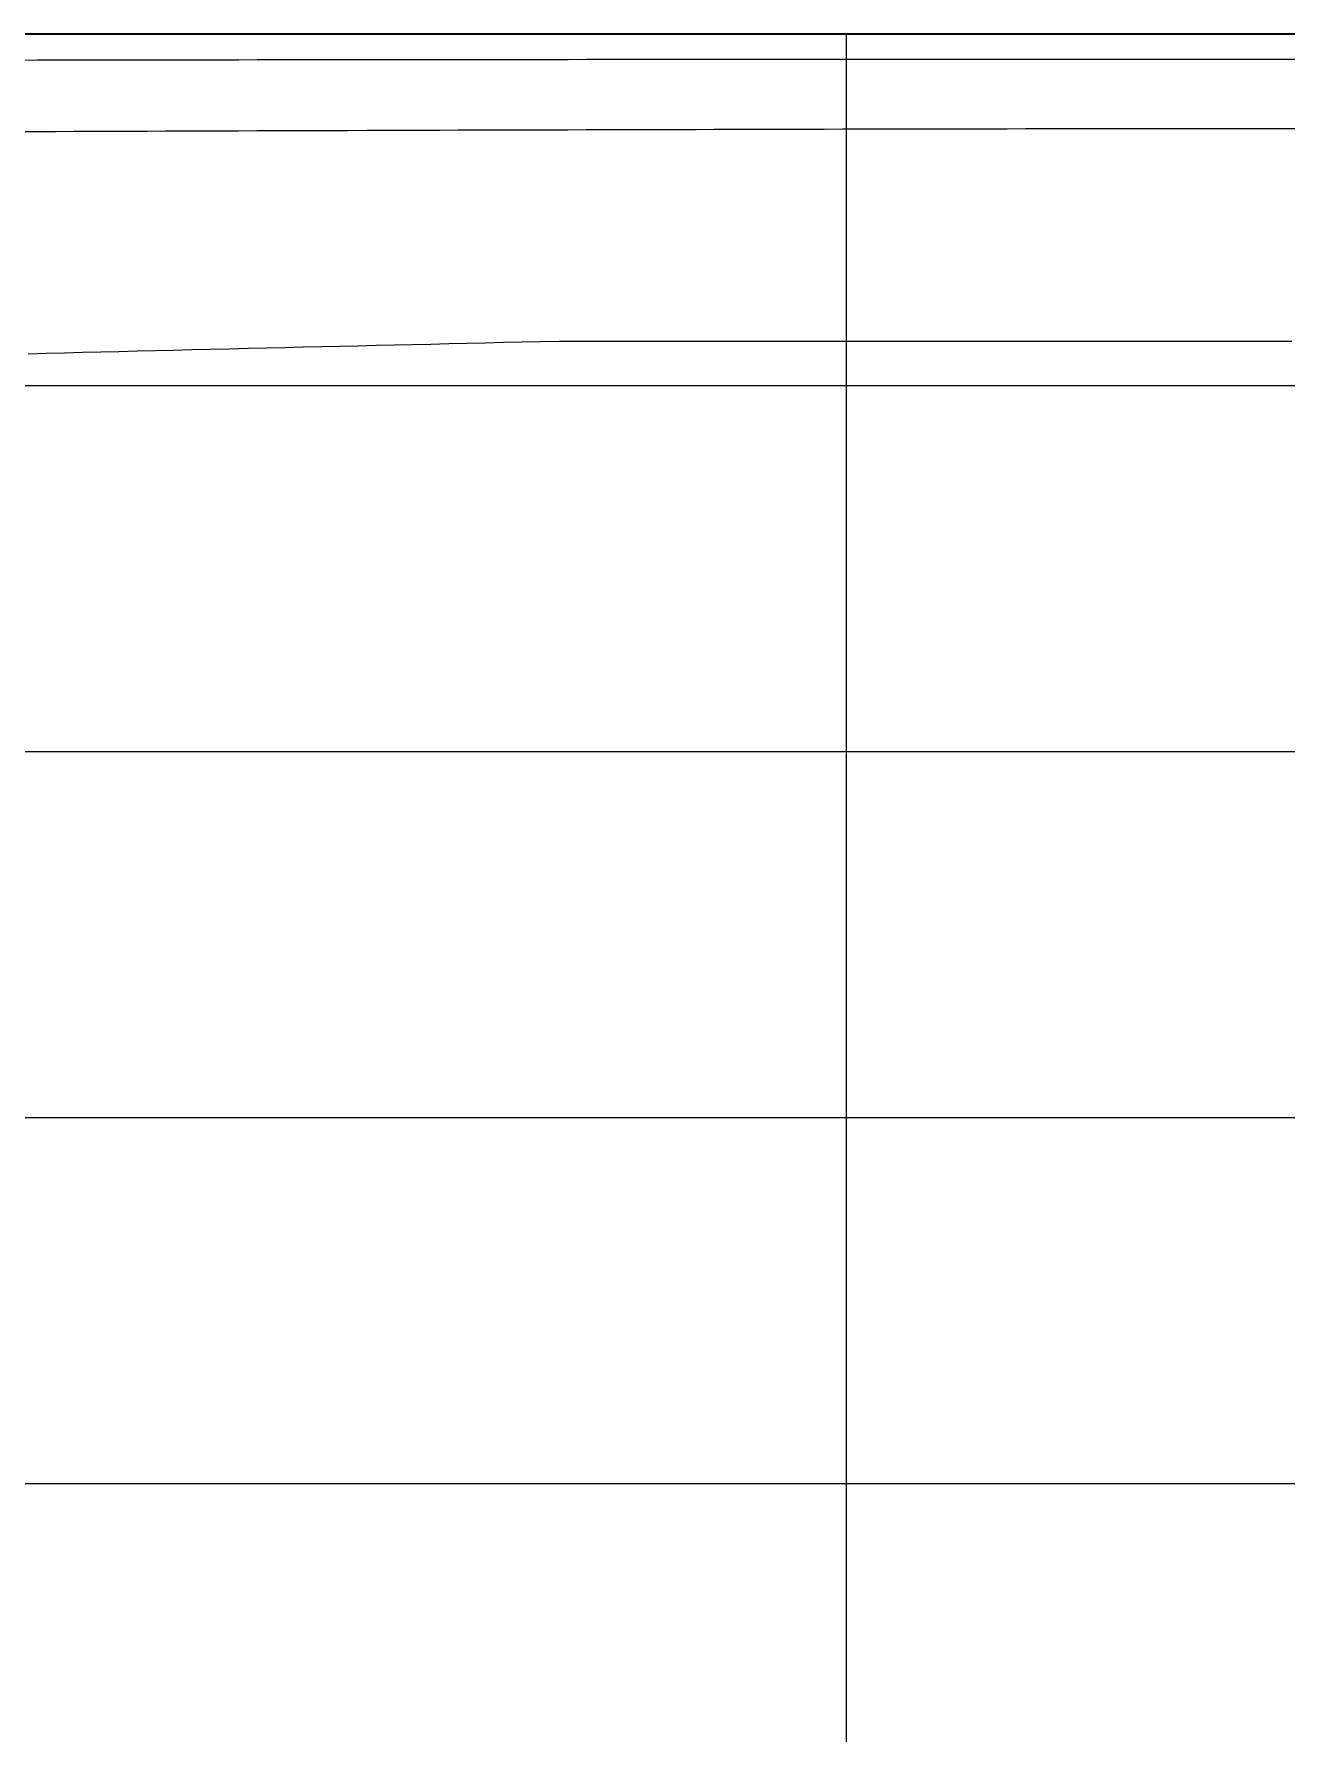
# Model space of a CAD drawing. Header units: millimetres. Extents: x 219888 to 472088, y 91183 to 209983.
# Drawn here: x 321583 to 328426, y 132056 to 141340 of the extents above; entities that cross this region are included whole.
import ezdxf

# ---------------------------------------------------------------- set-up
doc = ezdxf.new("R2010")
doc.units = ezdxf.units.MM
doc.layers.add('Waterlines', color=7, linetype='Continuous')
doc.layers.add('网格线和标注', color=7, linetype='Continuous')

msp = doc.modelspace()

# ---------------------------------------------------------------- linework, layer by layer
at = {"layer": 'Waterlines', "color": 135}
for points in [[(328484.744, 141339.696), (328384.724, 141339.696), (328284.734, 141339.696), (328184.754, 141339.696), (328084.724, 141339.696), (327984.754, 141339.696), (327884.674, 141339.696), (327784.664, 141339.696), (327684.654, 141339.696), (327584.734, 141339.696), (327484.744, 141339.696), (327384.644, 141339.696), (327284.734, 141339.696), (327184.794, 141339.696), (327084.644, 141339.696), (326984.664, 141339.696), (326884.624, 141339.696), (326784.654, 141339.696), (326684.644, 141339.696), (326584.624, 141339.696), (326484.694, 141339.696), (326384.604, 141339.696), (326284.594, 141339.696), (326184.614, 141339.696), (326084.654, 141339.696), (325984.664, 141339.696), (325884.584, 141339.696), (325784.674, 141339.696), (325684.564, 141339.696), (325584.624, 141339.696), (325484.584, 141339.696), (325384.554, 141339.696), (325284.574, 141339.696), (325184.564, 141339.696), (325084.594, 141339.696), (324984.644, 141339.696), (324884.534, 141339.696), (324784.554, 141339.696), (324684.454, 141339.696), (324584.524, 141339.696), (324484.534, 141339.696), (324384.534, 141339.696), (324284.434, 141339.696), (324184.454, 141339.696), (324084.424, 141339.696), (323984.394, 141339.696), (323884.404, 141339.696), (323784.374, 141339.696), (323684.454, 141339.696), (323584.374, 141339.696), (323484.344, 141339.696), (323384.444, 141339.696), (323284.384, 141339.696), (323184.414, 141339.696), (323084.404, 141339.696), (322984.324, 141339.696), (322884.374, 141339.696), (322784.374, 141339.696), (322684.354, 141339.696), (322584.304, 141339.696), (322484.404, 141339.696), (322384.344, 141339.696), (322284.354, 141339.696), (322184.484, 141339.696), (322084.424, 141339.696), (321984.284, 141339.696), (321884.314, 141339.696), (321784.304, 141339.696), (321684.234, 141339.696), (321584.274, 141339.696), (321484.214, 141339.696)], [(328488.184, 141339.696), (328388.114, 141339.696), (328288.114, 141339.696), (328188.014, 141339.696), (328088.004, 141339.696), (327987.974, 141339.696), (327887.884, 141339.696), (327787.874, 141339.696), (327687.814, 141339.696), (327587.804, 141339.696), (327487.734, 141339.696), (327387.754, 141339.696), (327287.664, 141339.696), (327187.674, 141339.696), (327087.644, 141339.696), (326987.584, 141339.696), (326887.564, 141339.696), (326787.534, 141339.696), (326687.414, 141339.696), (326587.374, 141339.696), (326487.424, 141339.696), (326387.294, 141339.696), (326287.254, 141339.696), (326187.284, 141339.696), (326087.154, 141339.696), (325987.204, 141339.696), (325887.174, 141339.696), (325787.134, 141339.696), (325686.994, 141339.696), (325587.074, 141339.696), (325487.014, 141339.696), (325386.874, 141339.696), (325286.834, 141339.696), (325186.924, 141339.696), (325086.924, 141339.696), (324986.724, 141339.696), (324886.764, 141339.696), (324786.654, 141339.696), (324686.754, 141339.696), (324586.564, 141339.696), (324486.664, 141339.696), (324386.534, 141339.696), (324286.494, 141339.696), (324186.364, 141339.696), (324086.334, 141339.696), (323986.524, 141339.696), (323886.314, 141339.696), (323786.384, 141339.696), (323686.254, 141339.696), (323586.204, 141339.696), (323486.174, 141339.696), (323386.234, 141339.696), (323286.054, 141339.696), (323185.994, 141339.696), (323086.104, 141339.696), (322985.944, 141339.696), (322885.924, 141339.696), (322786.004, 141339.696), (322685.954, 141339.696), (322585.814, 141339.696), (322485.804, 141339.696), (322385.824, 141339.696), (322285.754, 141339.696), (322185.694, 141339.696), (322085.654, 141339.696), (321985.584, 141339.696), (321885.574, 141339.696), (321785.544, 141339.696), (321685.504, 141339.696), (321585.444, 141339.696), (321485.454, 141339.696)], [(328494.734, 141339.696), (328394.644, 141339.696), (328294.624, 141339.696), (328194.464, 141339.696), (328094.364, 141339.696), (327994.234, 141339.696), (327894.144, 141339.696), (327794.054, 141339.696), (327693.974, 141339.696), (327593.924, 141339.696), (327493.834, 141339.696), (327393.854, 141339.696), (327293.594, 141339.696), (327193.554, 141339.696), (327093.584, 141339.696), (326993.324, 141339.696), (326893.324, 141339.696), (326793.224, 141339.696), (326693.084, 141339.696), (326593.114, 141339.696), (326492.944, 141339.696), (326392.864, 141339.696), (326292.854, 141339.696), (326192.724, 141339.696), (326092.614, 141339.696), (325992.544, 141339.696), (325892.374, 141339.696), (325792.334, 141339.696), (325692.294, 141339.696), (325592.264, 141339.696), (325492.094, 141339.696), (325391.944, 141339.696), (325291.884, 141339.696), (325191.854, 141339.696), (325091.734, 141339.696), (324991.744, 141339.696), (324891.454, 141339.696), (324791.404, 141339.696), (324691.434, 141339.696), (324591.344, 141339.696), (324491.194, 141339.696), (324391.164, 141339.696), (324291.014, 141339.696), (324190.934, 141339.696), (324090.744, 141339.696), (323990.864, 141339.696), (323890.654, 141339.696), (323790.534, 141339.696), (323690.564, 141339.696), (323590.404, 141339.696), (323490.304, 141339.696), (323390.264, 141339.696), (323290.114, 141339.696), (323190.134, 141339.696), (323090.024, 141339.696), (322989.994, 141339.696), (322889.854, 141339.696), (322789.694, 141339.696), (322689.614, 141339.696), (322589.524, 141339.696), (322489.394, 141339.696), (322389.204, 141339.696), (322289.244, 141339.696), (322189.184, 141339.696), (322089.124, 141339.696), (321988.954, 141339.696), (321888.844, 141339.696), (321788.834, 141339.696), (321688.764, 141339.696), (321588.744, 141339.696), (321488.494, 141339.696)], [(328491.034, 141339.696), (328390.914, 141339.696), (328290.954, 141339.696), (328191.084, 141339.696), (328090.984, 141339.696), (327990.994, 141339.696), (327890.974, 141339.696), (327790.974, 141339.696), (327690.984, 141339.696), (327590.934, 141339.696), (327490.914, 141339.696), (327391.034, 141339.696), (327290.984, 141339.696), (327190.984, 141339.696), (327090.994, 141339.696), (326990.924, 141339.696), (326890.864, 141339.696), (326790.914, 141339.696), (326690.934, 141339.696), (326590.994, 141339.696), (326490.944, 141339.696), (326391.074, 141339.696), (326290.894, 141339.696), (326190.854, 141339.696), (326090.934, 141339.696), (325990.984, 141339.696), (325890.884, 141339.696), (325790.964, 141339.696), (325690.884, 141339.696), (325590.914, 141339.696), (325490.874, 141339.696), (325390.844, 141339.696), (325290.764, 141339.696), (325190.914, 141339.696), (325090.804, 141339.696), (324990.874, 141339.696), (324890.804, 141339.696), (324790.884, 141339.696), (324690.894, 141339.696), (324590.894, 141339.696), (324490.744, 141339.696), (324390.914, 141339.696), (324290.694, 141339.696), (324190.764, 141339.696), (324090.704, 141339.696), (323990.784, 141339.696), (323890.814, 141339.696), (323790.784, 141339.696), (323690.794, 141339.696), (323590.874, 141339.696), (323490.714, 141339.696), (323390.784, 141339.696), (323290.844, 141339.696), (323190.824, 141339.696), (323090.674, 141339.696), (322990.764, 141339.696), (322890.784, 141339.696), (322790.784, 141339.696), (322690.724, 141339.696), (322590.674, 141339.696), (322490.834, 141339.696), (322390.614, 141339.696), (322290.854, 141339.696), (322190.734, 141339.696), (322090.674, 141339.696), (321990.714, 141339.696), (321890.674, 141339.696), (321790.634, 141339.696), (321690.484, 141339.696), (321590.354, 141339.696), (321490.204, 141339.696)], [(328497.904, 141339.696), (328397.914, 141339.696), (328297.914, 141339.696), (328197.864, 141339.696), (328097.834, 141339.696), (327997.894, 141339.696), (327897.824, 141339.696), (327797.764, 141339.696), (327697.844, 141339.696), (327597.734, 141339.696), (327497.764, 141339.696), (327397.694, 141339.696), (327297.664, 141339.696), (327197.694, 141339.696), (327097.654, 141339.696), (326997.624, 141339.696), (326897.554, 141339.696), (326797.514, 141339.696), (326697.594, 141339.696), (326597.524, 141339.696), (326497.454, 141339.696), (326397.474, 141339.696), (326297.424, 141339.696), (326197.554, 141339.696), (326097.534, 141339.696), (325997.324, 141339.696), (325897.394, 141339.696), (325797.354, 141339.696), (325697.384, 141339.696), (325597.414, 141339.696), (325497.274, 141339.696), (325397.224, 141339.696), (325297.334, 141339.696), (325197.264, 141339.696), (325097.164, 141339.696), (324997.144, 141339.696), (324897.154, 141339.696), (324797.074, 141339.696), (324697.134, 141339.696), (324597.114, 141339.696), (324497.084, 141339.696), (324397.094, 141339.696), (324297.134, 141339.696), (324196.944, 141339.696), (324097.004, 141339.696), (323996.994, 141339.696), (323896.864, 141339.696), (323796.964, 141339.696), (323696.874, 141339.696), (323596.954, 141339.696), (323496.824, 141339.696), (323396.904, 141339.696), (323296.894, 141339.696), (323196.894, 141339.696), (323096.754, 141339.696), (322996.654, 141339.696), (322896.784, 141339.696), (322796.744, 141339.696), (322696.714, 141339.696), (322596.694, 141339.696), (322496.614, 141339.696), (322396.624, 141339.696), (322296.714, 141339.696), (322196.604, 141339.696), (322096.604, 141339.696), (321996.564, 141339.696), (321896.614, 141339.696), (321796.454, 141339.696), (321696.484, 141339.696), (321596.464, 141339.696), (321496.494, 141339.696)], [(328505.994, 141339.696), (328405.954, 141339.696), (328305.804, 141339.696), (328205.804, 141339.696), (328105.804, 141339.696), (328005.544, 141339.696), (327905.554, 141339.696), (327805.404, 141339.696), (327705.424, 141339.696), (327605.284, 141339.696), (327505.294, 141339.696), (327405.174, 141339.696), (327305.084, 141339.696), (327204.984, 141339.696), (327104.994, 141339.696), (327004.874, 141339.696), (326904.834, 141339.696), (326804.724, 141339.696), (326704.734, 141339.696), (326604.674, 141339.696), (326504.564, 141339.696), (326404.564, 141339.696), (326304.504, 141339.696), (326204.254, 141339.696), (326104.234, 141339.696), (326004.164, 141339.696), (325904.254, 141339.696), (325804.044, 141339.696), (325703.934, 141339.696), (325603.854, 141339.696), (325503.814, 141339.696), (325403.674, 141339.696), (325303.644, 141339.696), (325203.584, 141339.696), (325103.514, 141339.696), (325003.484, 141339.696), (324903.304, 141339.696), (324803.324, 141339.696), (324703.284, 141339.696), (324603.064, 141339.696), (324503.074, 141339.696), (324403.074, 141339.696), (324302.944, 141339.696), (324202.874, 141339.696), (324102.804, 141339.696), (324002.784, 141339.696), (323902.604, 141339.696), (323802.614, 141339.696), (323702.574, 141339.696), (323602.464, 141339.696), (323502.494, 141339.696), (323402.304, 141339.696), (323302.314, 141339.696), (323202.184, 141339.696), (323102.004, 141339.696), (323002.104, 141339.696), (322901.954, 141339.696), (322801.954, 141339.696), (322701.764, 141339.696), (322601.744, 141339.696), (322501.624, 141339.696), (322401.604, 141339.696), (322301.524, 141339.696), (322201.404, 141339.696), (322101.444, 141339.696), (322001.264, 141339.696), (321901.234, 141339.696), (321801.124, 141339.696), (321701.094, 141339.696), (321601.064, 141339.696), (321500.974, 141339.696)], [(328510.744, 141339.696), (328410.784, 141339.696), (328310.814, 141339.696), (328210.834, 141339.696), (328110.854, 141339.696), (328010.764, 141339.696), (327910.704, 141339.696), (327810.704, 141339.696), (327710.754, 141339.696), (327610.784, 141339.696), (327510.794, 141339.696), (327410.714, 141339.696), (327310.704, 141339.696), (327210.804, 141339.696), (327110.724, 141339.696), (327010.674, 141339.696), (326910.794, 141339.696), (326810.774, 141339.696), (326710.724, 141339.696), (326610.814, 141339.696), (326510.784, 141339.696), (326410.734, 141339.696), (326310.744, 141339.696), (326210.804, 141339.696), (326110.684, 141339.696), (326010.734, 141339.696), (325910.714, 141339.696), (325810.724, 141339.696), (325710.644, 141339.696), (325610.694, 141339.696), (325510.664, 141339.696), (325410.644, 141339.696), (325310.594, 141339.696), (325210.554, 141339.696), (325110.624, 141339.696), (325010.634, 141339.696), (324910.654, 141339.696), (324810.584, 141339.696), (324710.654, 141339.696), (324610.544, 141339.696), (324510.604, 141339.696), (324410.674, 141339.696), (324310.514, 141339.696), (324210.624, 141339.696), (324110.554, 141339.696), (324010.474, 141339.696), (323910.504, 141339.696), (323810.654, 141339.696), (323710.584, 141339.696), (323610.554, 141339.696), (323510.504, 141339.696), (323410.864, 141339.696), (323310.454, 141339.696), (323210.584, 141339.696), (323110.464, 141339.696), (323010.454, 141339.696), (322910.474, 141339.696), (322810.444, 141339.696), (322710.484, 141339.696), (322610.594, 141339.696), (322510.524, 141339.696), (322410.344, 141339.696), (322310.474, 141339.696), (322210.464, 141339.696), (322110.434, 141339.696), (322010.384, 141339.696), (321910.404, 141339.696), (321810.384, 141339.696), (321710.394, 141339.696), (321610.334, 141339.696), (321510.214, 141339.696)], [(328521.414, 141339.696), (328421.354, 141339.696), (328321.364, 141339.696), (328221.404, 141339.696), (328121.354, 141339.696), (328021.414, 141339.696), (327921.354, 141339.696), (327821.314, 141339.696), (327721.324, 141339.696), (327621.344, 141339.696), (327521.354, 141339.696), (327421.374, 141339.696), (327321.374, 141339.696), (327221.314, 141339.696), (327121.404, 141339.696), (327021.334, 141339.696), (326921.174, 141339.696), (326821.264, 141339.696), (326721.184, 141339.696), (326621.354, 141339.696), (326521.234, 141339.696), (326421.264, 141339.696), (326321.314, 141339.696), (326221.304, 141339.696), (326121.264, 141339.696), (326021.144, 141339.696), (325921.124, 141339.696), (325821.224, 141339.696), (325721.164, 141339.696), (325621.154, 141339.696), (325521.154, 141339.696), (325421.134, 141339.696), (325321.114, 141339.696), (325221.134, 141339.696), (325121.204, 141339.696), (325021.104, 141339.696), (324921.104, 141339.696), (324821.134, 141339.696), (324721.084, 141339.696), (324621.154, 141339.696), (324521.184, 141339.696), (324421.134, 141339.696), (324321.074, 141339.696), (324221.044, 141339.696), (324121.024, 141339.696), (324021.044, 141339.696), (323920.934, 141339.696), (323821.054, 141339.696), (323720.984, 141339.696), (323621.014, 141339.696), (323521.034, 141339.696), (323420.944, 141339.696), (323321.094, 141339.696), (323220.984, 141339.696), (323121.024, 141339.696), (323020.994, 141339.696), (322921.054, 141339.696), (322821.044, 141339.696), (322721.004, 141339.696), (322621.024, 141339.696), (322521.024, 141339.696), (322420.974, 141339.696), (322320.914, 141339.696), (322220.914, 141339.696), (322121.024, 141339.696), (322020.824, 141339.696), (321920.774, 141339.696), (321820.864, 141339.696), (321720.974, 141339.696), (321620.784, 141339.696), (321520.734, 141339.696)], [(328426.704, 141339.696), (328326.684, 141339.696), (328226.714, 141339.696), (328126.654, 141339.696), (328026.724, 141339.696), (327926.664, 141339.696), (327826.674, 141339.696), (327726.644, 141339.696), (327626.684, 141339.696), (327526.684, 141339.696), (327426.694, 141339.696), (327326.664, 141339.696), (327226.644, 141339.696), (327126.624, 141339.696), (327026.624, 141339.696), (326926.694, 141339.696), (326826.644, 141339.696), (326726.694, 141339.696), (326626.584, 141339.696), (326526.594, 141339.696), (326426.574, 141339.696), (326326.704, 141339.696), (326226.664, 141339.696), (326126.604, 141339.696), (326026.674, 141339.696), (325926.524, 141339.696), (325826.634, 141339.696), (325726.584, 141339.696), (325626.534, 141339.696), (325526.564, 141339.696), (325426.504, 141339.696), (325326.564, 141339.696), (325226.544, 141339.696), (325126.534, 141339.696), (325026.514, 141339.696), (324926.604, 141339.696), (324826.554, 141339.696), (324726.584, 141339.696), (324626.454, 141339.696), (324526.504, 141339.696), (324426.524, 141339.696), (324326.594, 141339.696), (324226.514, 141339.696), (324126.544, 141339.696), (324026.524, 141339.696), (323926.534, 141339.696), (323826.534, 141339.696), (323726.544, 141339.696), (323626.544, 141339.696), (323526.494, 141339.696), (323426.464, 141339.696), (323326.574, 141339.696), (323226.544, 141339.696), (323126.414, 141339.696), (323026.404, 141339.696), (322926.604, 141339.696), (322826.484, 141339.696), (322726.434, 141339.696), (322626.454, 141339.696), (322526.504, 141339.696), (322426.414, 141339.696), (322326.494, 141339.696), (322226.564, 141339.696), (322126.534, 141339.696), (322026.514, 141339.696), (321926.424, 141339.696), (321826.454, 141339.696), (321726.514, 141339.696), (321626.374, 141339.696), (321526.374, 141339.696)], [(328427.504, 141339.696), (328327.534, 141339.696), (328227.474, 141339.696), (328127.534, 141339.696), (328027.514, 141339.696), (327927.474, 141339.696), (327827.574, 141339.696), (327727.454, 141339.696), (327627.454, 141339.696), (327527.554, 141339.696), (327427.424, 141339.696), (327327.464, 141339.696), (327227.514, 141339.696), (327127.474, 141339.696), (327027.484, 141339.696), (326927.474, 141339.696), (326827.404, 141339.696), (326727.384, 141339.696), (326627.314, 141339.696), (326527.464, 141339.696), (326427.364, 141339.696), (326327.444, 141339.696), (326227.454, 141339.696), (326127.364, 141339.696), (326027.474, 141339.696), (325927.364, 141339.696), (325827.454, 141339.696), (325727.304, 141339.696), (325627.384, 141339.696), (325527.464, 141339.696), (325427.344, 141339.696), (325327.354, 141339.696), (325227.364, 141339.696), (325127.354, 141339.696), (325027.404, 141339.696), (324927.334, 141339.696), (324827.354, 141339.696), (324727.384, 141339.696), (324627.444, 141339.696), (324527.464, 141339.696), (324427.344, 141339.696), (324327.464, 141339.696), (324227.474, 141339.696), (324127.424, 141339.696), (324027.464, 141339.696), (323927.404, 141339.696), (323827.444, 141339.696), (323727.384, 141339.696), (323627.474, 141339.696), (323527.474, 141339.696), (323427.364, 141339.696), (323327.514, 141339.696), (323227.384, 141339.696), (323127.424, 141339.696), (323027.454, 141339.696), (322927.504, 141339.696), (322827.344, 141339.696), (322727.424, 141339.696), (322627.424, 141339.696), (322527.314, 141339.696), (322427.374, 141339.696), (322327.304, 141339.696), (322227.324, 141339.696), (322127.324, 141339.696), (322027.404, 141339.696), (321927.344, 141339.696), (321827.414, 141339.696), (321727.354, 141339.696), (321627.314, 141339.696), (321527.484, 141339.696)], [(328430.594, 141339.696), (328330.664, 141339.696), (328230.634, 141339.696), (328130.654, 141339.696), (328030.584, 141339.696), (327930.644, 141339.696), (327830.564, 141339.696), (327730.634, 141339.696), (327630.624, 141339.696), (327530.494, 141339.696), (327430.534, 141339.696), (327330.474, 141339.696), (327230.604, 141339.696), (327130.494, 141339.696), (327030.474, 141339.696), (326930.494, 141339.696), (326830.534, 141339.696), (326730.474, 141339.696), (326630.394, 141339.696), (326530.364, 141339.696), (326430.334, 141339.696), (326330.444, 141339.696), (326230.364, 141339.696), (326130.414, 141339.696), (326030.364, 141339.696), (325930.334, 141339.696), (325830.394, 141339.696), (325730.284, 141339.696), (325630.254, 141339.696), (325530.224, 141339.696), (325430.294, 141339.696), (325330.254, 141339.696), (325230.244, 141339.696), (325130.334, 141339.696), (325030.204, 141339.696), (324930.244, 141339.696), (324830.234, 141339.696), (324730.184, 141339.696), (324630.204, 141339.696), (324530.194, 141339.696), (324430.074, 141339.696), (324330.234, 141339.696), (324230.094, 141339.696), (324130.184, 141339.696), (324030.114, 141339.696), (323930.044, 141339.696), (323830.064, 141339.696), (323730.024, 141339.696), (323630.054, 141339.696), (323530.024, 141339.696), (323429.984, 141339.696), (323329.924, 141339.696), (323229.894, 141339.696), (323130.004, 141339.696), (323029.974, 141339.696), (322929.844, 141339.696), (322829.704, 141339.696), (322729.914, 141339.696), (322629.804, 141339.696), (322529.844, 141339.696), (322429.854, 141339.696), (322329.694, 141339.696), (322229.644, 141339.696), (322129.694, 141339.696), (322029.684, 141339.696), (321929.724, 141339.696), (321829.664, 141339.696), (321729.674, 141339.696), (321629.664, 141339.696), (321529.624, 141339.696)], [(328448.444, 141339.696), (328348.484, 141339.696), (328248.334, 141339.696), (328148.344, 141339.696), (328048.244, 141339.696), (327948.214, 141339.696), (327848.074, 141339.696), (327747.984, 141339.696), (327647.934, 141339.696), (327547.904, 141339.696), (327447.834, 141339.696), (327347.754, 141339.696), (327247.634, 141339.696), (327147.684, 141339.696), (327047.604, 141339.696), (326947.494, 141339.696), (326847.434, 141339.696), (326747.434, 141339.696), (326647.334, 141339.696), (326547.264, 141339.696), (326447.224, 141339.696), (326347.114, 141339.696), (326247.084, 141339.696), (326147.034, 141339.696), (326046.974, 141339.696), (325946.814, 141339.696), (325846.784, 141339.696), (325746.694, 141339.696), (325646.734, 141339.696), (325546.694, 141339.696), (325446.654, 141339.696), (325346.474, 141339.696), (325246.614, 141339.696), (325146.334, 141339.696), (325046.344, 141339.696), (324946.264, 141339.696), (324846.244, 141339.696), (324746.134, 141339.696), (324646.124, 141339.696), (324545.994, 141339.696), (324445.944, 141339.696), (324345.984, 141339.696), (324245.844, 141339.696), (324145.754, 141339.696), (324045.764, 141339.696), (323945.554, 141339.696), (323845.654, 141339.696), (323745.394, 141339.696), (323645.544, 141339.696), (323545.404, 141339.696), (323445.304, 141339.696), (323345.274, 141339.696), (323245.174, 141339.696), (323145.034, 141339.696), (323045.094, 141339.696), (322944.944, 141339.696), (322844.964, 141339.696), (322744.824, 141339.696), (322644.774, 141339.696), (322544.794, 141339.696), (322444.604, 141339.696), (322344.514, 141339.696), (322244.444, 141339.696), (322144.424, 141339.696), (322044.434, 141339.696), (321944.414, 141339.696), (321844.324, 141339.696), (321744.284, 141339.696), (321644.144, 141339.696), (321544.024, 141339.696)], [(328449.424, 141339.696), (328349.344, 141339.696), (328249.224, 141339.696), (328149.254, 141339.696), (328049.134, 141339.696), (327949.054, 141339.696), (327849.104, 141339.696), (327748.914, 141339.696), (327648.914, 141339.696), (327548.754, 141339.696), (327448.814, 141339.696), (327348.634, 141339.696), (327248.614, 141339.696), (327148.564, 141339.696), (327048.484, 141339.696), (326948.414, 141339.696), (326848.474, 141339.696), (326748.294, 141339.696), (326648.324, 141339.696), (326548.274, 141339.696), (326448.104, 141339.696), (326348.034, 141339.696), (326247.984, 141339.696), (326147.954, 141339.696), (326047.864, 141339.696), (325947.794, 141339.696), (325847.714, 141339.696), (325747.694, 141339.696), (325647.504, 141339.696), (325547.434, 141339.696), (325447.484, 141339.696), (325347.344, 141339.696), (325247.314, 141339.696), (325147.254, 141339.696), (325047.304, 141339.696), (324947.134, 141339.696), (324847.074, 141339.696), (324746.994, 141339.696), (324646.994, 141339.696), (324546.824, 141339.696), (324446.804, 141339.696), (324346.724, 141339.696), (324246.704, 141339.696), (324146.594, 141339.696), (324046.534, 141339.696), (323946.474, 141339.696), (323846.394, 141339.696), (323746.444, 141339.696), (323646.354, 141339.696), (323546.264, 141339.696), (323446.054, 141339.696), (323346.144, 141339.696), (323245.954, 141339.696), (323145.954, 141339.696), (323045.944, 141339.696), (322945.754, 141339.696), (322845.884, 141339.696), (322745.684, 141339.696), (322645.624, 141339.696), (322545.594, 141339.696), (322445.524, 141339.696), (322345.544, 141339.696), (322245.494, 141339.696), (322145.324, 141339.696), (322045.344, 141339.696), (321945.144, 141339.696), (321845.114, 141339.696), (321744.964, 141339.696), (321645.004, 141339.696), (321544.904, 141339.696)], [(328451.004, 141339.696), (328350.984, 141339.696), (328250.914, 141339.696), (328150.954, 141339.696), (328050.944, 141339.696), (327950.864, 141339.696), (327850.864, 141339.696), (327750.894, 141339.696), (327650.814, 141339.696), (327550.794, 141339.696), (327450.754, 141339.696), (327350.744, 141339.696), (327250.744, 141339.696), (327150.644, 141339.696), (327050.604, 141339.696), (326950.684, 141339.696), (326850.584, 141339.696), (326750.654, 141339.696), (326650.504, 141339.696), (326550.614, 141339.696), (326450.624, 141339.696), (326350.484, 141339.696), (326250.464, 141339.696), (326150.334, 141339.696), (326050.474, 141339.696), (325950.394, 141339.696), (325850.364, 141339.696), (325750.304, 141339.696), (325650.274, 141339.696), (325550.334, 141339.696), (325450.364, 141339.696), (325350.204, 141339.696), (325250.304, 141339.696), (325150.114, 141339.696), (325050.124, 141339.696), (324950.144, 141339.696), (324850.174, 141339.696), (324750.074, 141339.696), (324650.044, 141339.696), (324550.104, 141339.696), (324449.984, 141339.696), (324350.024, 141339.696), (324249.994, 141339.696), (324149.954, 141339.696), (324049.934, 141339.696), (323949.944, 141339.696), (323849.914, 141339.696), (323749.914, 141339.696), (323649.854, 141339.696), (323549.924, 141339.696), (323449.774, 141339.696), (323349.714, 141339.696), (323249.774, 141339.696), (323149.714, 141339.696), (323049.834, 141339.696), (322949.644, 141339.696), (322849.624, 141339.696), (322749.624, 141339.696), (322649.524, 141339.696), (322549.554, 141339.696), (322449.454, 141339.696), (322349.494, 141339.696), (322249.464, 141339.696), (322149.384, 141339.696), (322049.384, 141339.696), (321949.384, 141339.696), (321849.454, 141339.696), (321749.344, 141339.696), (321649.364, 141339.696), (321549.254, 141339.696)], [(328460.154, 141339.696), (328360.084, 141339.696), (328260.074, 141339.696), (328159.964, 141339.696), (328060.004, 141339.696), (327959.974, 141339.696), (327859.844, 141339.696), (327759.784, 141339.696), (327659.724, 141339.696), (327559.734, 141339.696), (327459.704, 141339.696), (327359.594, 141339.696), (327259.594, 141339.696), (327159.454, 141339.696), (327059.514, 141339.696), (326959.464, 141339.696), (326859.344, 141339.696), (326759.354, 141339.696), (326659.354, 141339.696), (326559.294, 141339.696), (326459.224, 141339.696), (326359.054, 141339.696), (326259.134, 141339.696), (326158.964, 141339.696), (326059.094, 141339.696), (325959.124, 141339.696), (325859.014, 141339.696), (325758.904, 141339.696), (325658.994, 141339.696), (325558.794, 141339.696), (325458.804, 141339.696), (325358.684, 141339.696), (325258.804, 141339.696), (325158.624, 141339.696), (325058.654, 141339.696), (324958.484, 141339.696), (324858.534, 141339.696), (324758.534, 141339.696), (324658.404, 141339.696), (324558.444, 141339.696), (324458.374, 141339.696), (324358.254, 141339.696), (324258.254, 141339.696), (324158.204, 141339.696), (324058.274, 141339.696), (323958.074, 141339.696), (323858.064, 141339.696), (323758.064, 141339.696), (323658.054, 141339.696), (323557.874, 141339.696), (323457.914, 141339.696), (323357.924, 141339.696), (323257.864, 141339.696), (323157.874, 141339.696), (323057.714, 141339.696), (322957.674, 141339.696), (322857.694, 141339.696), (322757.594, 141339.696), (322657.514, 141339.696), (322557.494, 141339.696), (322457.554, 141339.696), (322357.504, 141339.696), (322257.454, 141339.696), (322157.244, 141339.696), (322057.274, 141339.696), (321957.224, 141339.696), (321857.134, 141339.696), (321757.064, 141339.696), (321657.224, 141339.696), (321557.104, 141339.696)], [(328468.734, 141339.696), (328368.794, 141339.696), (328268.884, 141339.696), (328168.754, 141339.696), (328068.754, 141339.696), (327968.764, 141339.696), (327868.774, 141339.696), (327768.774, 141339.696), (327668.684, 141339.696), (327568.824, 141339.696), (327468.704, 141339.696), (327368.704, 141339.696), (327268.724, 141339.696), (327168.744, 141339.696), (327068.754, 141339.696), (326968.794, 141339.696), (326868.704, 141339.696), (326768.754, 141339.696), (326668.694, 141339.696), (326568.674, 141339.696), (326468.674, 141339.696), (326368.674, 141339.696), (326268.684, 141339.696), (326168.724, 141339.696), (326068.694, 141339.696), (325968.704, 141339.696), (325868.574, 141339.696), (325768.694, 141339.696), (325668.644, 141339.696), (325568.634, 141339.696), (325468.634, 141339.696), (325368.604, 141339.696), (325268.734, 141339.696), (325168.694, 141339.696), (325068.764, 141339.696), (324968.604, 141339.696), (324868.544, 141339.696), (324768.564, 141339.696), (324668.564, 141339.696), (324568.594, 141339.696), (324468.664, 141339.696), (324368.594, 141339.696), (324268.554, 141339.696), (324168.544, 141339.696), (324068.524, 141339.696), (323968.574, 141339.696), (323868.484, 141339.696), (323768.504, 141339.696), (323668.494, 141339.696), (323568.464, 141339.696), (323468.594, 141339.696), (323368.654, 141339.696), (323268.494, 141339.696), (323168.394, 141339.696), (323068.574, 141339.696), (322968.514, 141339.696), (322868.564, 141339.696), (322768.514, 141339.696), (322668.574, 141339.696), (322568.334, 141339.696), (322468.414, 141339.696), (322368.454, 141339.696), (322268.474, 141339.696), (322168.544, 141339.696), (322068.474, 141339.696), (321968.474, 141339.696), (321868.354, 141339.696), (321768.484, 141339.696), (321668.344, 141339.696), (321568.474, 141339.696)], [(328476.614, 141339.696), (328376.574, 141339.696), (328276.594, 141339.696), (328176.564, 141339.696), (328076.554, 141339.696), (327976.484, 141339.696), (327876.494, 141339.696), (327776.504, 141339.696), (327676.474, 141339.696), (327576.564, 141339.696), (327476.484, 141339.696), (327376.534, 141339.696), (327276.534, 141339.696), (327176.494, 141339.696), (327076.484, 141339.696), (326976.434, 141339.696), (326876.464, 141339.696), (326776.524, 141339.696), (326676.484, 141339.696), (326576.384, 141339.696), (326476.424, 141339.696), (326376.444, 141339.696), (326276.374, 141339.696), (326176.454, 141339.696), (326076.384, 141339.696), (325976.374, 141339.696), (325876.434, 141339.696), (325776.374, 141339.696), (325676.364, 141339.696), (325576.414, 141339.696), (325476.344, 141339.696), (325376.404, 141339.696), (325276.344, 141339.696), (325176.314, 141339.696), (325076.284, 141339.696), (324976.294, 141339.696), (324876.334, 141339.696), (324776.344, 141339.696), (324676.344, 141339.696), (324576.294, 141339.696), (324476.244, 141339.696), (324376.334, 141339.696), (324276.354, 141339.696), (324176.504, 141339.696), (324076.634, 141339.696), (323976.564, 141339.696), (323876.774, 141339.696), (323776.724, 141339.696), (323676.584, 141339.696), (323576.394, 141339.696), (323476.384, 141339.696), (323376.214, 141339.696), (323276.344, 141339.696), (323176.094, 141339.696), (323076.174, 141339.696), (322976.214, 141339.696), (322876.174, 141339.696), (322776.114, 141339.696), (322676.084, 141339.696), (322576.224, 141339.696), (322476.114, 141339.696), (322376.044, 141339.696), (322276.054, 141339.696), (322176.134, 141339.696), (322075.984, 141339.696), (321975.994, 141339.696), (321876.074, 141339.696), (321776.084, 141339.696), (321676.074, 141339.696), (321575.994, 141339.696)], [(328478.034, 141339.696), (328378.124, 141339.696), (328278.084, 141339.696), (328178.094, 141339.696), (328078.104, 141339.696), (327977.984, 141339.696), (327878.074, 141339.696), (327778.014, 141339.696), (327678.054, 141339.696), (327578.054, 141339.696), (327478.014, 141339.696), (327377.984, 141339.696), (327278.024, 141339.696), (327178.034, 141339.696), (327077.994, 141339.696), (326978.034, 141339.696), (326878.004, 141339.696), (326777.964, 141339.696), (326678.004, 141339.696), (326578.024, 141339.696), (326477.894, 141339.696), (326378.004, 141339.696), (326277.984, 141339.696), (326177.934, 141339.696), (326078.074, 141339.696), (325977.924, 141339.696), (325877.984, 141339.696), (325778.024, 141339.696), (325678.024, 141339.696), (325577.944, 141339.696), (325477.894, 141339.696), (325377.974, 141339.696), (325277.974, 141339.696), (325177.994, 141339.696), (325077.834, 141339.696), (324977.924, 141339.696), (324877.924, 141339.696), (324777.944, 141339.696), (324677.894, 141339.696), (324577.894, 141339.696), (324477.994, 141339.696), (324377.894, 141339.696), (324277.884, 141339.696), (324177.894, 141339.696), (324077.934, 141339.696), (323977.874, 141339.696), (323877.884, 141339.696), (323777.794, 141339.696), (323677.894, 141339.696), (323577.874, 141339.696), (323477.864, 141339.696), (323377.844, 141339.696), (323277.794, 141339.696), (323177.814, 141339.696), (323077.934, 141339.696), (322977.964, 141339.696), (322877.834, 141339.696), (322777.844, 141339.696), (322677.824, 141339.696), (322577.804, 141339.696), (322477.804, 141339.696), (322377.784, 141339.696), (322277.814, 141339.696), (322177.854, 141339.696), (322077.894, 141339.696), (321977.804, 141339.696), (321877.884, 141339.696), (321777.824, 141339.696), (321677.794, 141339.696), (321577.814, 141339.696)], [(328489.524, 141339.696), (328390.294, 141339.696), (328290.174, 141339.696), (328188.834, 141339.696), (328088.814, 141339.696), (327989.904, 141339.696), (327889.304, 141339.696), (327788.284, 141339.696), (327688.714, 141339.696), (327589.444, 141339.696), (327488.654, 141339.696), (327387.564, 141339.696), (327288.184, 141339.696), (327188.914, 141339.696), (327088.214, 141339.696), (326986.884, 141339.696), (326887.174, 141339.696), (326788.104, 141339.696), (326687.994, 141339.696), (326586.734, 141339.696), (326486.054, 141339.696), (326386.884, 141339.696), (326287.564, 141339.696), (326187.204, 141339.696), (326086.054, 141339.696), (325985.194, 141339.696), (325885.744, 141339.696), (325786.734, 141339.696), (325686.714, 141339.696), (325586.334, 141339.696), (325485.174, 141339.696), (325383.944, 141339.696), (325283.904, 141339.696), (325184.914, 141339.696), (325085.424, 141339.696), (324985.724, 141339.696), (324885.634, 141339.696), (324785.284, 141339.696), (324684.994, 141339.696), (324584.524, 141339.696), (324484.164, 141339.696), (324383.844, 141339.696), (324283.644, 141339.696), (324183.424, 141339.696), (324083.344, 141339.696), (323983.184, 141339.696), (323883.254, 141339.696), (323783.324, 141339.696), (323683.494, 141339.696), (323583.524, 141339.696), (323483.564, 141339.696), (323383.414, 141339.696), (323283.254, 141339.696), (323182.994, 141339.696), (323082.494, 141339.696), (322981.794, 141339.696), (322881.014, 141339.696), (322780.234, 141339.696), (322679.874, 141339.696), (322579.824, 141339.696), (322479.904, 141339.696), (322380.164, 141339.696), (322280.364, 141339.696), (322180.364, 141339.696), (322080.424, 141339.696), (321980.294, 141339.696), (321880.144, 141339.696), (321780.074, 141339.696), (321679.844, 141339.696), (321579.604, 141339.696)], [(328503.164, 141201.046), (328403.104, 141201.026), (328303.094, 141201.006), (328203.144, 141200.976), (328103.144, 141200.956), (328003.104, 141200.926), (327903.104, 141200.906), (327803.054, 141200.876), (327703.104, 141200.846), (327603.034, 141200.816), (327503.104, 141200.796), (327403.064, 141200.756), (327303.024, 141200.726), (327203.054, 141200.696), (327103.044, 141200.666), (327003.074, 141200.626), (326903.074, 141200.596), (326803.104, 141200.556), (326703.094, 141200.516), (326603.084, 141200.486), (326503.094, 141200.446), (326403.024, 141200.396), (326303.044, 141200.356), (326203.124, 141200.316), (326103.064, 141200.266), (326003.074, 141200.226), (325903.094, 141200.176), (325803.084, 141200.126), (325703.054, 141200.076), (325603.054, 141200.026), (325503.164, 141199.966), (325403.044, 141199.916), (325303.084, 141199.856), (325203.074, 141199.796), (325103.104, 141199.736), (325003.084, 141199.666), (324903.004, 141199.606), (324803.084, 141199.536), (324703.054, 141199.466), (324603.004, 141199.396), (324503.134, 141199.316), (324403.044, 141199.246), (324303.054, 141199.166), (324203.074, 141199.086), (324103.034, 141198.996), (324003.074, 141198.906), (323903.064, 141198.826), (323802.974, 141198.726), (323703.094, 141198.636), (323602.974, 141198.536), (323503.044, 141198.436), (323403.034, 141198.326), (323303.104, 141198.216), (323203.074, 141198.106), (323103.074, 141197.996), (323002.954, 141197.876), (322903.024, 141197.756), (322803.084, 141197.626), (322703.024, 141197.496), (322603.044, 141197.366), (322503.024, 141197.226), (322402.984, 141197.086), (322303.024, 141196.936), (322203.024, 141196.786), (322103.024, 141196.626), (322002.984, 141196.466), (321903.004, 141196.306), (321803.024, 141196.136), (321702.964, 141195.956), (321603.034, 141195.776), (321503.014, 141195.586)], [(328501.304, 140822.286), (328401.284, 140822.186), (328301.374, 140822.076), (328201.384, 140821.986), (328101.324, 140821.886), (328001.434, 140821.796), (327901.374, 140821.696), (327801.534, 140821.606), (327701.414, 140821.516), (327601.514, 140821.416), (327501.534, 140821.306), (327401.624, 140821.196), (327301.564, 140821.076), (327201.504, 140820.946), (327101.444, 140820.796), (327001.364, 140820.646), (326901.464, 140820.486), (326801.314, 140820.306), (326701.434, 140820.126), (326601.324, 140819.936), (326501.354, 140819.746), (326401.294, 140819.546), (326301.384, 140819.336), (326201.344, 140819.126), (326101.284, 140818.916), (326001.264, 140818.696), (325901.254, 140818.466), (325801.344, 140818.236), (325701.324, 140818.006), (325601.294, 140817.776), (325501.284, 140817.536), (325401.344, 140817.286), (325301.284, 140817.046), (325201.284, 140816.796), (325101.294, 140816.536), (325001.374, 140816.286), (324901.254, 140816.026), (324801.274, 140815.756), (324701.304, 140815.486), (324601.264, 140815.216), (324501.304, 140814.946), (324401.314, 140814.666), (324301.294, 140814.386), (324201.364, 140814.106), (324101.304, 140813.816), (324001.354, 140813.526), (323901.294, 140813.226), (323801.314, 140812.926), (323701.274, 140812.626), (323601.304, 140812.316), (323501.284, 140812.006), (323401.364, 140811.696), (323301.344, 140811.376), (323201.384, 140811.046), (323101.314, 140810.716), (323001.374, 140810.386), (322901.344, 140810.056), (322801.314, 140809.706), (322701.344, 140809.366), (322601.394, 140809.006), (322501.334, 140808.656), (322401.344, 140808.286), (322301.354, 140807.916), (322201.374, 140807.546), (322101.264, 140807.166), (322001.394, 140806.776), (321901.354, 140806.376), (321801.344, 140805.976), (321701.384, 140805.566), (321601.364, 140805.146), (321501.294, 140804.716)], [(321550.494, 139592.726), (321650.164, 139595.256), (321749.494, 139597.756), (321848.604, 139600.236), (321947.404, 139602.706), (322047.544, 139605.176), (322146.794, 139607.626), (322246.194, 139610.056), (322345.214, 139612.466), (322444.994, 139614.886), (322544.894, 139617.296), (322650.854, 139619.836), (322754.004, 139622.306), (322854.594, 139624.696), (322954.984, 139627.076), (323054.984, 139629.436), (323154.684, 139631.776), (323254.594, 139634.116), (323353.764, 139636.436), (323453.374, 139638.756), (323552.854, 139641.066), (323652.324, 139643.366), (323751.394, 139645.656), (323850.744, 139647.956), (323949.744, 139650.236), (324049.144, 139652.526), (324148.644, 139654.806), (324248.124, 139657.096), (324348.684, 139659.406), (324454.504, 139661.796), (324553.474, 139661.796), (324656.974, 139661.796), (324753.954, 139661.796), (324857.574, 139661.796), (324953.924, 139661.796), (325057.584, 139661.796), (325156.894, 139661.796), (325257.194, 139661.796), (325358.094, 139661.796), (325456.664, 139661.796), (325558.684, 139661.796), (325655.864, 139661.796), (325757.944, 139661.796), (325854.844, 139661.796), (325957.604, 139661.796), (326053.884, 139661.796), (326156.314, 139661.796), (326254.554, 139661.796), (326355.964, 139661.796), (326456.394, 139661.796), (326554.504, 139661.796), (326656.414, 139661.796), (326753.354, 139661.796), (326856.154, 139661.796), (326952.444, 139661.796), (327055.194, 139661.796), (327151.244, 139661.796), (327254.224, 139661.796), (327352.354, 139661.796), (327453.134, 139661.796), (327553.634, 139661.796), (327652.044, 139661.796), (327753.704, 139661.796), (327850.684, 139661.796), (327952.804, 139661.796), (328049.674, 139661.796), (328152.034, 139661.796), (328251.754, 139661.796), (328356.354, 139661.796), (328456.944, 139661.796)]]:
    msp.add_lwpolyline(points, dxfattribs=at)
at = {"layer": '网格线和标注', "color": 0}
for p, q in [((236017.754, 141339.386), (458092.724, 141339.386)), ((236017.754, 139419.386), (458092.724, 139419.386)), ((236017.754, 137419.386), (458092.724, 137419.386)), ((236017.754, 135419.386), (458092.724, 135419.386)), ((236017.754, 133419.386), (458092.724, 133419.386))]:
    msp.add_line(p, q, dxfattribs=at)
at = {"layer": '网格线和标注'}
msp.add_line((326022.694, 141339.386), (326022.694, 125419.386), dxfattribs=at)

doc.saveas('drawing.dxf')
